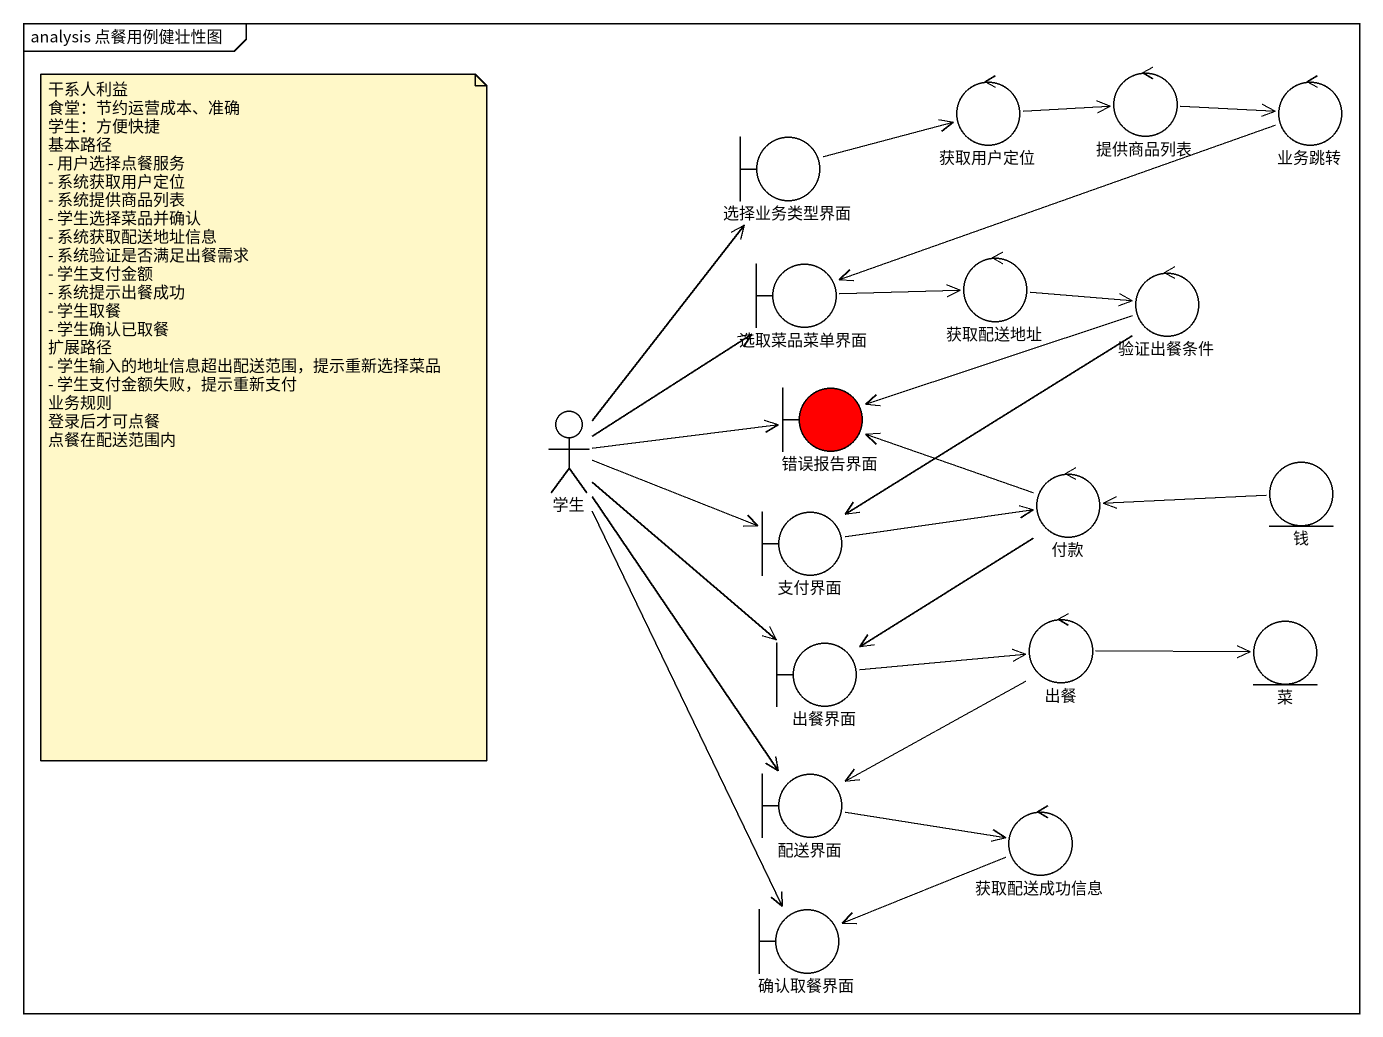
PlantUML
@startuml
mainframe analysis 点餐用例健壮性图
control 提供商品列表
boundary 选择业务类型界面
control 获取用户定位
control 业务跳转
boundary 选取菜品菜单界面
control 获取配送地址
control 验证出餐条件
boundary 错误报告界面 #FF0000
actor 学生
entity 钱
boundary 支付界面
control 付款
boundary 出餐界面
control 出餐
entity 菜
boundary 配送界面
control 获取配送成功信息
boundary 确认取餐界面
提供商品列表 -right-> 业务跳转
选择业务类型界面 -right-> 获取用户定位
获取用户定位 -right-> 提供商品列表
业务跳转 -left-> 选取菜品菜单界面
选取菜品菜单界面 -right-> 获取配送地址
获取配送地址 -right-> 验证出餐条件
验证出餐条件 -left-> 错误报告界面
验证出餐条件 --> 支付界面
学生 -up-> 选择业务类型界面
学生 -up-> 选取菜品菜单界面
学生 -right-> 错误报告界面
学生 -right-> 支付界面
学生 --> 出餐界面
学生 --> 配送界面
学生 --> 确认取餐界面
钱 -left-> 付款
支付界面 -right-> 付款
付款 -left-> 错误报告界面
付款 --> 出餐界面
出餐界面 -right-> 出餐
出餐 -right-> 菜
出餐 --> 配送界面
配送界面 -right-> 获取配送成功信息
获取配送成功信息 -left-> 确认取餐界面
note as N1
  干系人利益
  食堂：节约运营成本、准确
  学生：方便快捷
  基本路径
  - 用户选择点餐服务
  - 系统获取用户定位
  - 系统提供商品列表
  - 学生选择菜品并确认
  - 系统获取配送地址信息
  - 系统验证是否满足出餐需求
  - 学生支付金额
  - 系统提示出餐成功
  - 学生取餐
  - 学生确认已取餐
  扩展路径
  - 学生输入的地址信息超出配送范围，提示重新选择菜品
  - 学生支付金额失败，提示重新支付
  业务规则
  登录后才可点餐
  点餐在配送范围内
end note
@enduml
